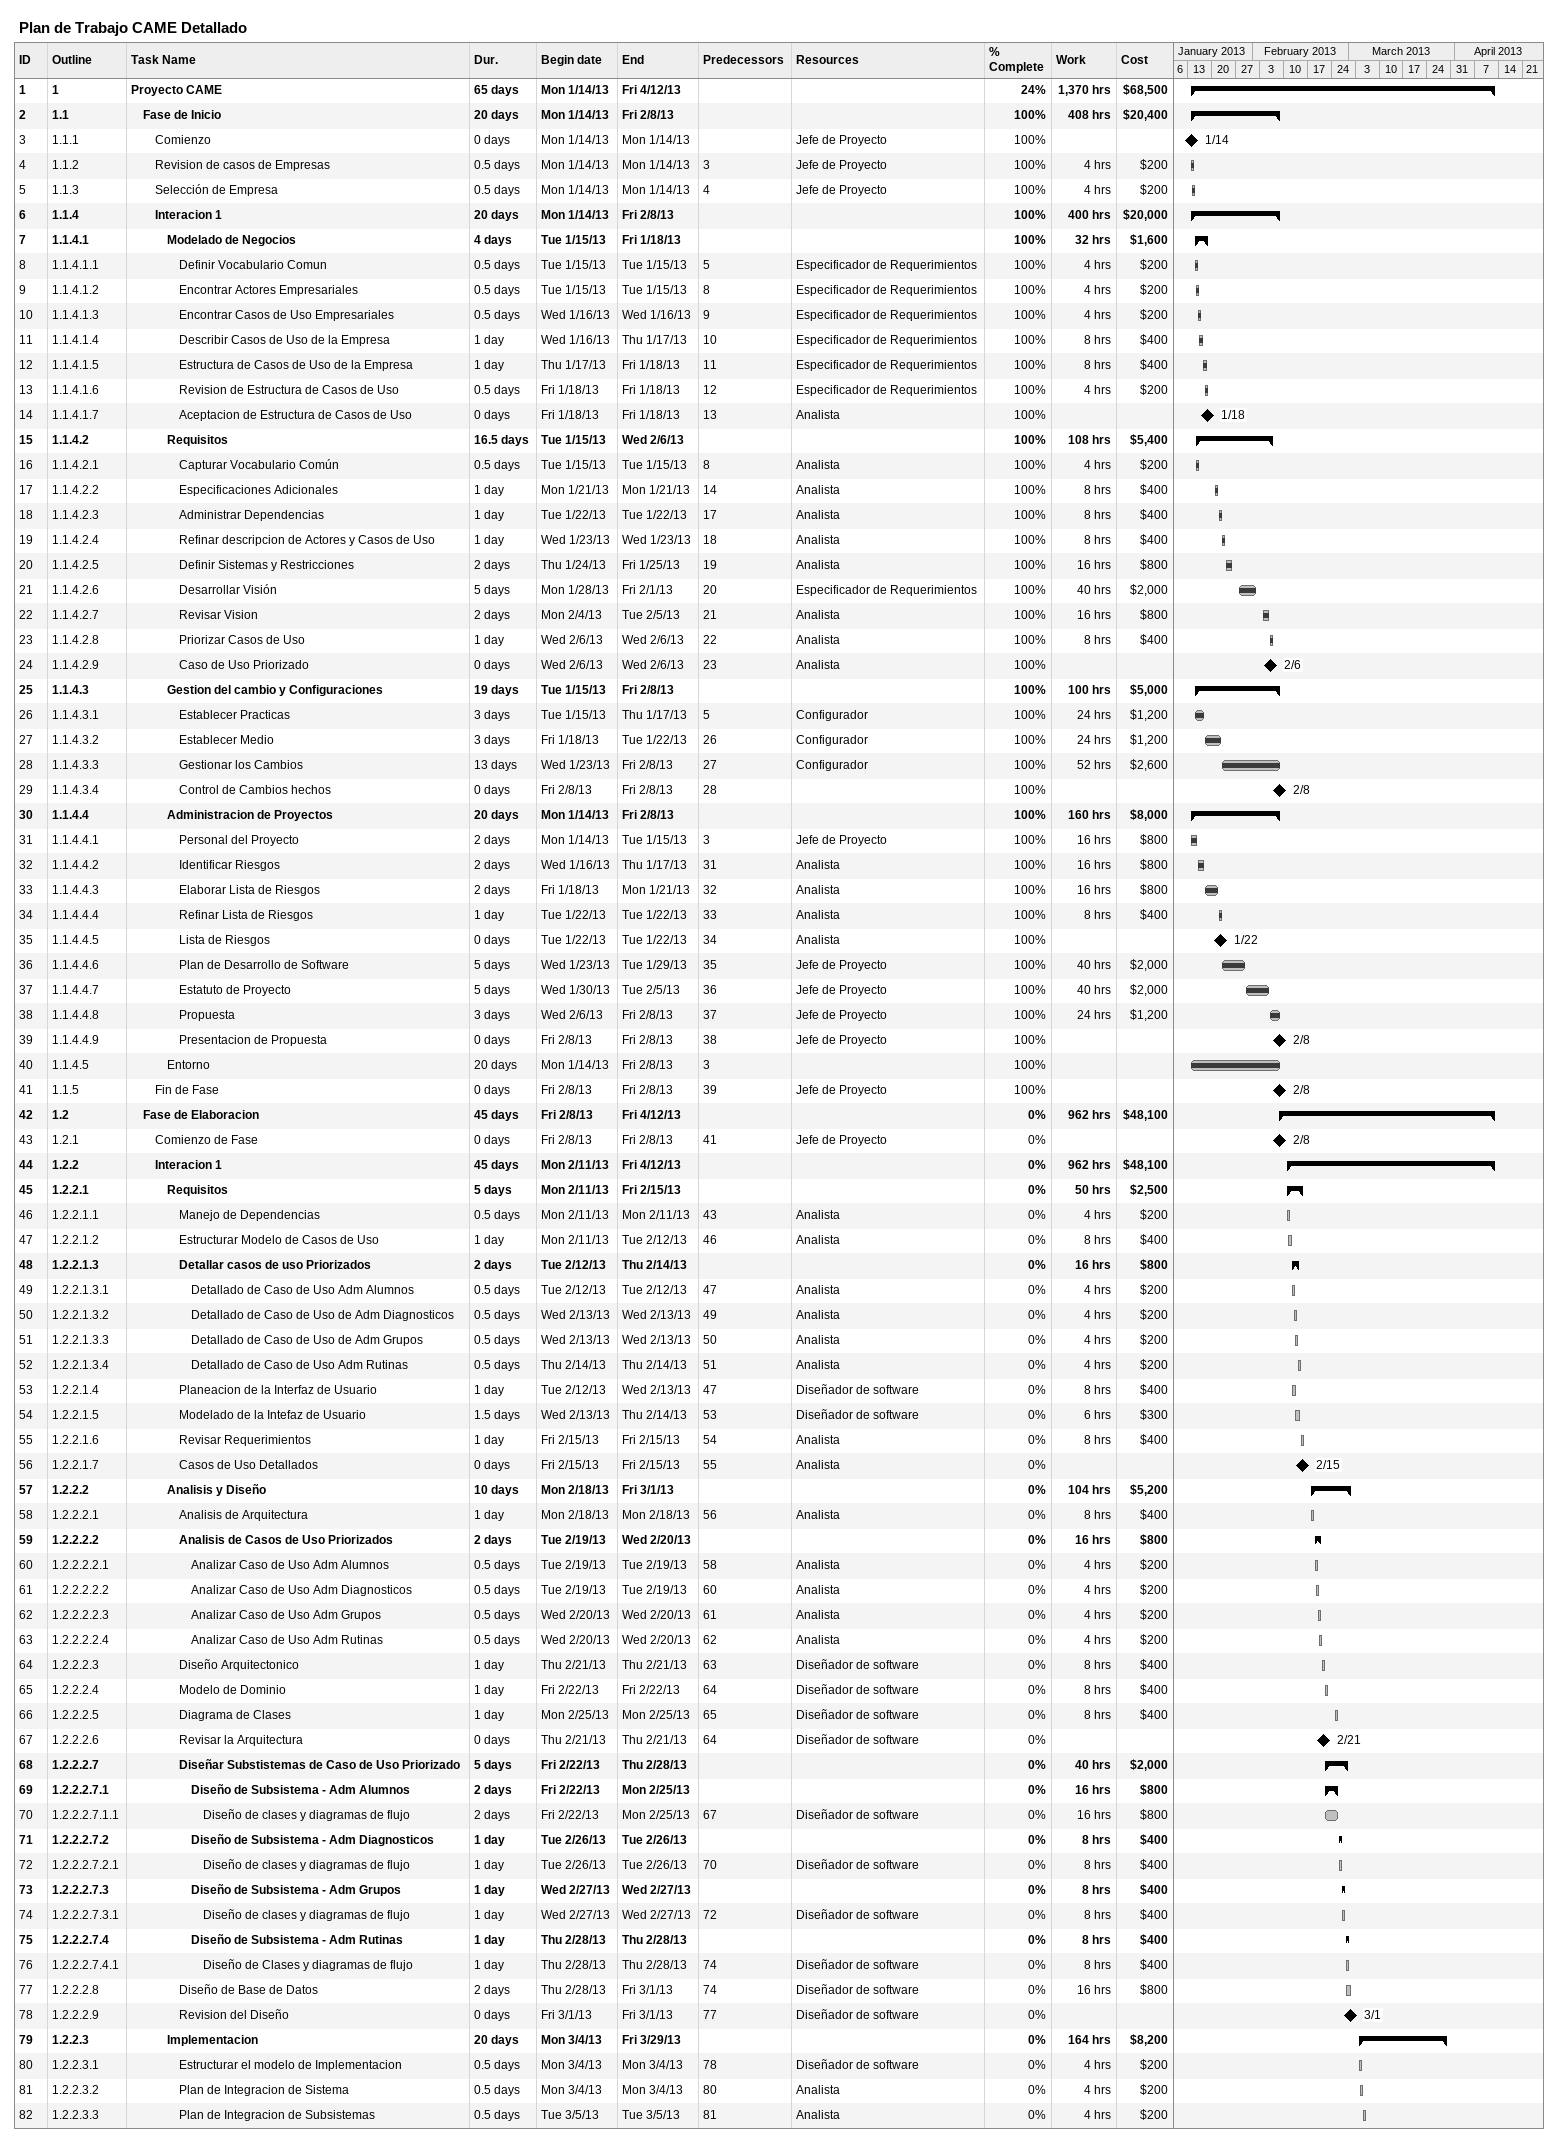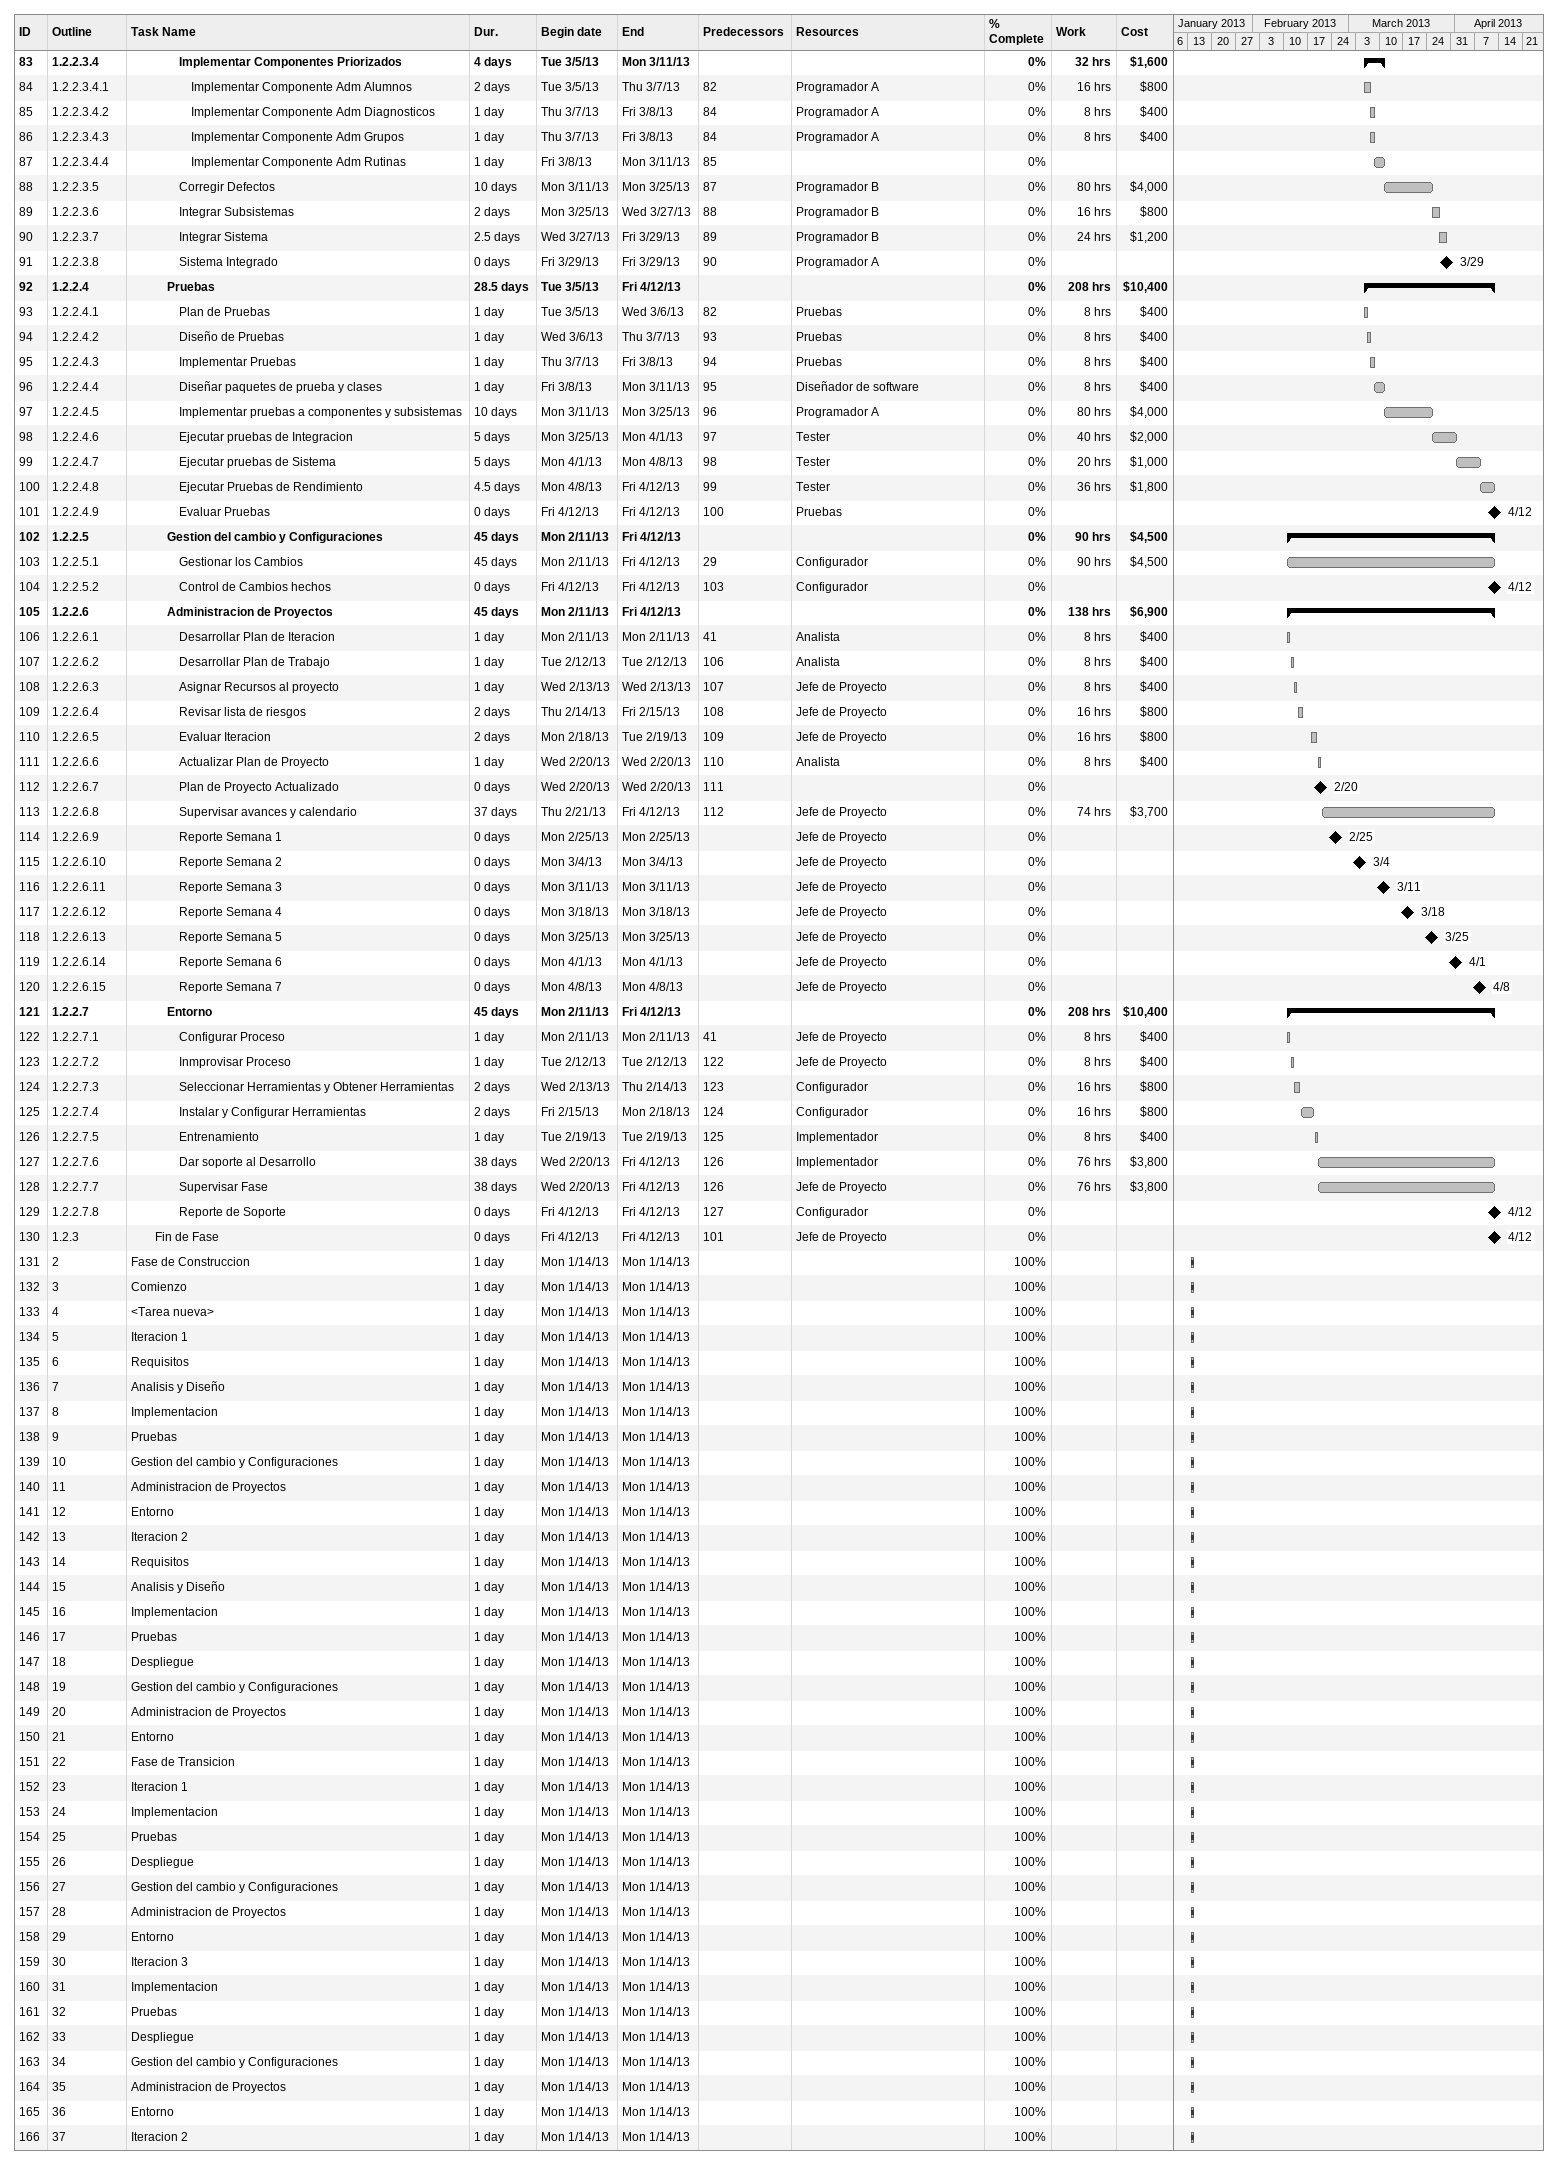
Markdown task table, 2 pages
Plan de Trabajo CAME Detallado

| ID | WBS | Task | Duration | Start | Finish | Predecessors | Resources | % complete | Work (h) | Cost ($) |
|---|---|---|---|---|---|---|---|---|---|---|
| 1 | 1 | **Proyecto CAME** | 65d | 2013-01-14 | 2013-04-12 |  |  | 24 | 1370 | 68500 |
| 2 | 1.1 | **Fase de Inicio** | 20d | 2013-01-14 | 2013-02-08 |  |  | 100 | 408 | 20400 |
| 3 | 1.1.1 | Comienzo | 0d | 2013-01-14 | 2013-01-14 |  | Jefe de Proyecto | 100 |  |  |
| 4 | 1.1.2 | Revision de casos de Empresas | 0.5d | 2013-01-14 | 2013-01-14 | 3 | Jefe de Proyecto | 100 | 4 | 200 |
| 5 | 1.1.3 | Selección de Empresa | 0.5d | 2013-01-14 | 2013-01-14 | 4 | Jefe de Proyecto | 100 | 4 | 200 |
| 6 | 1.1.4 | **Interacion 1** | 20d | 2013-01-14 | 2013-02-08 |  |  | 100 | 400 | 20000 |
| 7 | 1.1.4.1 | **Modelado de Negocios** | 4d | 2013-01-15 | 2013-01-18 |  |  | 100 | 32 | 1600 |
| 8 | 1.1.4.1.1 | Definir Vocabulario Comun | 0.5d | 2013-01-15 | 2013-01-15 | 5 | Especificador de Requerimientos | 100 | 4 | 200 |
| 9 | 1.1.4.1.2 | Encontrar Actores Empresariales | 0.5d | 2013-01-15 | 2013-01-15 | 8 | Especificador de Requerimientos | 100 | 4 | 200 |
| 10 | 1.1.4.1.3 | Encontrar Casos de Uso Empresariales | 0.5d | 2013-01-16 | 2013-01-16 | 9 | Especificador de Requerimientos | 100 | 4 | 200 |
| 11 | 1.1.4.1.4 | Describir Casos de Uso de la Empresa | 1d | 2013-01-16 | 2013-01-17 | 10 | Especificador de Requerimientos | 100 | 8 | 400 |
| 12 | 1.1.4.1.5 | Estructura de Casos de Uso de la Empresa | 1d | 2013-01-17 | 2013-01-18 | 11 | Especificador de Requerimientos | 100 | 8 | 400 |
| 13 | 1.1.4.1.6 | Revision de Estructura de Casos de Uso | 0.5d | 2013-01-18 | 2013-01-18 | 12 | Especificador de Requerimientos | 100 | 4 | 200 |
| 14 | 1.1.4.1.7 | Aceptacion de Estructura de Casos de Uso | 0d | 2013-01-18 | 2013-01-18 | 13 | Analista | 100 |  |  |
| 15 | 1.1.4.2 | **Requisitos** | 16.5d | 2013-01-15 | 2013-02-06 |  |  | 100 | 108 | 5400 |
| 16 | 1.1.4.2.1 | Capturar Vocabulario Común | 0.5d | 2013-01-15 | 2013-01-15 | 8 | Analista | 100 | 4 | 200 |
| 17 | 1.1.4.2.2 | Especificaciones Adicionales | 1d | 2013-01-21 | 2013-01-21 | 14 | Analista | 100 | 8 | 400 |
| 18 | 1.1.4.2.3 | Administrar Dependencias | 1d | 2013-01-22 | 2013-01-22 | 17 | Analista | 100 | 8 | 400 |
| 19 | 1.1.4.2.4 | Refinar descripcion de Actores y Casos de Uso | 1d | 2013-01-23 | 2013-01-23 | 18 | Analista | 100 | 8 | 400 |
| 20 | 1.1.4.2.5 | Definir Sistemas y Restricciones | 2d | 2013-01-24 | 2013-01-25 | 19 | Analista | 100 | 16 | 800 |
| 21 | 1.1.4.2.6 | Desarrollar Visión | 5d | 2013-01-28 | 2013-02-01 | 20 | Especificador de Requerimientos | 100 | 40 | 2000 |
| 22 | 1.1.4.2.7 | Revisar Vision | 2d | 2013-02-04 | 2013-02-05 | 21 | Analista | 100 | 16 | 800 |
| 23 | 1.1.4.2.8 | Priorizar Casos de Uso | 1d | 2013-02-06 | 2013-02-06 | 22 | Analista | 100 | 8 | 400 |
| 24 | 1.1.4.2.9 | Caso de Uso Priorizado | 0d | 2013-02-06 | 2013-02-06 | 23 | Analista | 100 |  |  |
| 25 | 1.1.4.3 | **Gestion del cambio y Configuraciones** | 19d | 2013-01-15 | 2013-02-08 |  |  | 100 | 100 | 5000 |
| 26 | 1.1.4.3.1 | Establecer Practicas | 3d | 2013-01-15 | 2013-01-17 | 5 | Configurador | 100 | 24 | 1200 |
| 27 | 1.1.4.3.2 | Establecer Medio | 3d | 2013-01-18 | 2013-01-22 | 26 | Configurador | 100 | 24 | 1200 |
| 28 | 1.1.4.3.3 | Gestionar los Cambios | 13d | 2013-01-23 | 2013-02-08 | 27 | Configurador | 100 | 52 | 2600 |
| 29 | 1.1.4.3.4 | Control de Cambios hechos | 0d | 2013-02-08 | 2013-02-08 | 28 |  | 100 |  |  |
| 30 | 1.1.4.4 | **Administracion de Proyectos** | 20d | 2013-01-14 | 2013-02-08 |  |  | 100 | 160 | 8000 |
| 31 | 1.1.4.4.1 | Personal del Proyecto | 2d | 2013-01-14 | 2013-01-15 | 3 | Jefe de Proyecto | 100 | 16 | 800 |
| 32 | 1.1.4.4.2 | Identificar Riesgos | 2d | 2013-01-16 | 2013-01-17 | 31 | Analista | 100 | 16 | 800 |
| 33 | 1.1.4.4.3 | Elaborar Lista de Riesgos | 2d | 2013-01-18 | 2013-01-21 | 32 | Analista | 100 | 16 | 800 |
| 34 | 1.1.4.4.4 | Refinar Lista de Riesgos | 1d | 2013-01-22 | 2013-01-22 | 33 | Analista | 100 | 8 | 400 |
| 35 | 1.1.4.4.5 | Lista de Riesgos | 0d | 2013-01-22 | 2013-01-22 | 34 | Analista | 100 |  |  |
| 36 | 1.1.4.4.6 | Plan de Desarrollo de Software | 5d | 2013-01-23 | 2013-01-29 | 35 | Jefe de Proyecto | 100 | 40 | 2000 |
| 37 | 1.1.4.4.7 | Estatuto de Proyecto | 5d | 2013-01-30 | 2013-02-05 | 36 | Jefe de Proyecto | 100 | 40 | 2000 |
| 38 | 1.1.4.4.8 | Propuesta | 3d | 2013-02-06 | 2013-02-08 | 37 | Jefe de Proyecto | 100 | 24 | 1200 |
| 39 | 1.1.4.4.9 | Presentacion de Propuesta | 0d | 2013-02-08 | 2013-02-08 | 38 | Jefe de Proyecto | 100 |  |  |
| 40 | 1.1.4.5 | Entorno | 20d | 2013-01-14 | 2013-02-08 | 3 |  | 100 |  |  |
| 41 | 1.1.5 | Fin de Fase | 0d | 2013-02-08 | 2013-02-08 | 39 | Jefe de Proyecto | 100 |  |  |
| 42 | 1.2 | **Fase de Elaboracion** | 45d | 2013-02-08 | 2013-04-12 |  |  | 0 | 962 | 48100 |
| 43 | 1.2.1 | Comienzo de Fase | 0d | 2013-02-08 | 2013-02-08 | 41 | Jefe de Proyecto | 0 |  |  |
| 44 | 1.2.2 | **Interacion 1** | 45d | 2013-02-11 | 2013-04-12 |  |  | 0 | 962 | 48100 |
| 45 | 1.2.2.1 | **Requisitos** | 5d | 2013-02-11 | 2013-02-15 |  |  | 0 | 50 | 2500 |
| 46 | 1.2.2.1.1 | Manejo de Dependencias | 0.5d | 2013-02-11 | 2013-02-11 | 43 | Analista | 0 | 4 | 200 |
| 47 | 1.2.2.1.2 | Estructurar Modelo de Casos de Uso | 1d | 2013-02-11 | 2013-02-12 | 46 | Analista | 0 | 8 | 400 |
| 48 | 1.2.2.1.3 | **Detallar casos de uso Priorizados** | 2d | 2013-02-12 | 2013-02-14 |  |  | 0 | 16 | 800 |
| 49 | 1.2.2.1.3.1 | Detallado de Caso de Uso Adm Alumnos | 0.5d | 2013-02-12 | 2013-02-12 | 47 | Analista | 0 | 4 | 200 |
| 50 | 1.2.2.1.3.2 | Detallado de Caso de Uso de Adm Diagnosticos | 0.5d | 2013-02-13 | 2013-02-13 | 49 | Analista | 0 | 4 | 200 |
| 51 | 1.2.2.1.3.3 | Detallado de Caso de Uso de Adm Grupos | 0.5d | 2013-02-13 | 2013-02-13 | 50 | Analista | 0 | 4 | 200 |
| 52 | 1.2.2.1.3.4 | Detallado de Caso de Uso Adm Rutinas | 0.5d | 2013-02-14 | 2013-02-14 | 51 | Analista | 0 | 4 | 200 |
| 53 | 1.2.2.1.4 | Planeacion de la Interfaz de Usuario | 1d | 2013-02-12 | 2013-02-13 | 47 | Diseñador de software | 0 | 8 | 400 |
| 54 | 1.2.2.1.5 | Modelado de la Intefaz de Usuario | 1.5d | 2013-02-13 | 2013-02-14 | 53 | Diseñador de software | 0 | 6 | 300 |
| 55 | 1.2.2.1.6 | Revisar Requerimientos | 1d | 2013-02-15 | 2013-02-15 | 54 | Analista | 0 | 8 | 400 |
| 56 | 1.2.2.1.7 | Casos de Uso Detallados | 0d | 2013-02-15 | 2013-02-15 | 55 | Analista | 0 |  |  |
| 57 | 1.2.2.2 | **Analisis y Diseño** | 10d | 2013-02-18 | 2013-03-01 |  |  | 0 | 104 | 5200 |
| 58 | 1.2.2.2.1 | Analisis de Arquitectura | 1d | 2013-02-18 | 2013-02-18 | 56 | Analista | 0 | 8 | 400 |
| 59 | 1.2.2.2.2 | **Analisis de Casos de Uso Priorizados** | 2d | 2013-02-19 | 2013-02-20 |  |  | 0 | 16 | 800 |
| 60 | 1.2.2.2.2.1 | Analizar Caso de Uso Adm Alumnos | 0.5d | 2013-02-19 | 2013-02-19 | 58 | Analista | 0 | 4 | 200 |
| 61 | 1.2.2.2.2.2 | Analizar Caso de Uso Adm Diagnosticos | 0.5d | 2013-02-19 | 2013-02-19 | 60 | Analista | 0 | 4 | 200 |
| 62 | 1.2.2.2.2.3 | Analizar Caso de Uso Adm Grupos | 0.5d | 2013-02-20 | 2013-02-20 | 61 | Analista | 0 | 4 | 200 |
| 63 | 1.2.2.2.2.4 | Analizar Caso de Uso Adm Rutinas | 0.5d | 2013-02-20 | 2013-02-20 | 62 | Analista | 0 | 4 | 200 |
| 64 | 1.2.2.2.3 | Diseño Arquitectonico | 1d | 2013-02-21 | 2013-02-21 | 63 | Diseñador de software | 0 | 8 | 400 |
| 65 | 1.2.2.2.4 | Modelo de Dominio | 1d | 2013-02-22 | 2013-02-22 | 64 | Diseñador de software | 0 | 8 | 400 |
| 66 | 1.2.2.2.5 | Diagrama de Clases | 1d | 2013-02-25 | 2013-02-25 | 65 | Diseñador de software | 0 | 8 | 400 |
| 67 | 1.2.2.2.6 | Revisar la Arquitectura | 0d | 2013-02-21 | 2013-02-21 | 64 | Diseñador de software | 0 |  |  |
| 68 | 1.2.2.2.7 | **Diseñar Substistemas de Caso de Uso Priorizado** | 5d | 2013-02-22 | 2013-02-28 |  |  | 0 | 40 | 2000 |
| 69 | 1.2.2.2.7.1 | **Diseño de Subsistema - Adm Alumnos** | 2d | 2013-02-22 | 2013-02-25 |  |  | 0 | 16 | 800 |
| 70 | 1.2.2.2.7.1.1 | Diseño de clases y diagramas de flujo | 2d | 2013-02-22 | 2013-02-25 | 67 | Diseñador de software | 0 | 16 | 800 |
| 71 | 1.2.2.2.7.2 | **Diseño de Subsistema - Adm Diagnosticos** | 1d | 2013-02-26 | 2013-02-26 |  |  | 0 | 8 | 400 |
| 72 | 1.2.2.2.7.2.1 | Diseño de clases y diagramas de flujo | 1d | 2013-02-26 | 2013-02-26 | 70 | Diseñador de software | 0 | 8 | 400 |
| 73 | 1.2.2.2.7.3 | **Diseño de Subsistema - Adm Grupos** | 1d | 2013-02-27 | 2013-02-27 |  |  | 0 | 8 | 400 |
| 74 | 1.2.2.2.7.3.1 | Diseño de clases y diagramas de flujo | 1d | 2013-02-27 | 2013-02-27 | 72 | Diseñador de software | 0 | 8 | 400 |
| 75 | 1.2.2.2.7.4 | **Diseño de Subsistema - Adm Rutinas** | 1d | 2013-02-28 | 2013-02-28 |  |  | 0 | 8 | 400 |
| 76 | 1.2.2.2.7.4.1 | Diseño de Clases y diagramas de flujo | 1d | 2013-02-28 | 2013-02-28 | 74 | Diseñador de software | 0 | 8 | 400 |
| 77 | 1.2.2.2.8 | Diseño de Base de Datos | 2d | 2013-02-28 | 2013-03-01 | 74 | Diseñador de software | 0 | 16 | 800 |
| 78 | 1.2.2.2.9 | Revision del Diseño | 0d | 2013-03-01 | 2013-03-01 | 77 | Diseñador de software | 0 |  |  |
| 79 | 1.2.2.3 | **Implementacion** | 20d | 2013-03-04 | 2013-03-29 |  |  | 0 | 164 | 8200 |
| 80 | 1.2.2.3.1 | Estructurar el modelo de Implementacion | 0.5d | 2013-03-04 | 2013-03-04 | 78 | Diseñador de software | 0 | 4 | 200 |
| 81 | 1.2.2.3.2 | Plan de Integracion de Sistema | 0.5d | 2013-03-04 | 2013-03-04 | 80 | Analista | 0 | 4 | 200 |
| 82 | 1.2.2.3.3 | Plan de Integracion de Subsistemas | 0.5d | 2013-03-05 | 2013-03-05 | 81 | Analista | 0 | 4 | 200 |
| 83 | 1.2.2.3.4 | **Implementar Componentes Priorizados** | 4d | 2013-03-05 | 2013-03-11 |  |  | 0 | 32 | 1600 |
| 84 | 1.2.2.3.4.1 | Implementar Componente Adm Alumnos | 2d | 2013-03-05 | 2013-03-07 | 82 | Programador A | 0 | 16 | 800 |
| 85 | 1.2.2.3.4.2 | Implementar Componente Adm Diagnosticos | 1d | 2013-03-07 | 2013-03-08 | 84 | Programador A | 0 | 8 | 400 |
| 86 | 1.2.2.3.4.3 | Implementar Componente Adm Grupos | 1d | 2013-03-07 | 2013-03-08 | 84 | Programador A | 0 | 8 | 400 |
| 87 | 1.2.2.3.4.4 | Implementar Componente Adm Rutinas | 1d | 2013-03-08 | 2013-03-11 | 85 |  | 0 |  |  |
| 88 | 1.2.2.3.5 | Corregir Defectos | 10d | 2013-03-11 | 2013-03-25 | 87 | Programador B | 0 | 80 | 4000 |
| 89 | 1.2.2.3.6 | Integrar Subsistemas | 2d | 2013-03-25 | 2013-03-27 | 88 | Programador B | 0 | 16 | 800 |
| 90 | 1.2.2.3.7 | Integrar Sistema | 2.5d | 2013-03-27 | 2013-03-29 | 89 | Programador B | 0 | 24 | 1200 |
| 91 | 1.2.2.3.8 | Sistema Integrado | 0d | 2013-03-29 | 2013-03-29 | 90 | Programador A | 0 |  |  |
| 92 | 1.2.2.4 | **Pruebas** | 28.5d | 2013-03-05 | 2013-04-12 |  |  | 0 | 208 | 10400 |
| 93 | 1.2.2.4.1 | Plan de Pruebas | 1d | 2013-03-05 | 2013-03-06 | 82 | Pruebas | 0 | 8 | 400 |
| 94 | 1.2.2.4.2 | Diseño de Pruebas | 1d | 2013-03-06 | 2013-03-07 | 93 | Pruebas | 0 | 8 | 400 |
| 95 | 1.2.2.4.3 | Implementar Pruebas | 1d | 2013-03-07 | 2013-03-08 | 94 | Pruebas | 0 | 8 | 400 |
| 96 | 1.2.2.4.4 | Diseñar paquetes de prueba y clases | 1d | 2013-03-08 | 2013-03-11 | 95 | Diseñador de software | 0 | 8 | 400 |
| 97 | 1.2.2.4.5 | Implementar pruebas a componentes y subsistemas | 10d | 2013-03-11 | 2013-03-25 | 96 | Programador A | 0 | 80 | 4000 |
| 98 | 1.2.2.4.6 | Ejecutar pruebas de Integracion | 5d | 2013-03-25 | 2013-04-01 | 97 | Tester | 0 | 40 | 2000 |
| 99 | 1.2.2.4.7 | Ejecutar pruebas de Sistema | 5d | 2013-04-01 | 2013-04-08 | 98 | Tester | 0 | 20 | 1000 |
| 100 | 1.2.2.4.8 | Ejecutar Pruebas de Rendimiento | 4.5d | 2013-04-08 | 2013-04-12 | 99 | Tester | 0 | 36 | 1800 |
| 101 | 1.2.2.4.9 | Evaluar Pruebas | 0d | 2013-04-12 | 2013-04-12 | 100 | Pruebas | 0 |  |  |
| 102 | 1.2.2.5 | **Gestion del cambio y Configuraciones** | 45d | 2013-02-11 | 2013-04-12 |  |  | 0 | 90 | 4500 |
| 103 | 1.2.2.5.1 | Gestionar los Cambios | 45d | 2013-02-11 | 2013-04-12 | 29 | Configurador | 0 | 90 | 4500 |
| 104 | 1.2.2.5.2 | Control de Cambios hechos | 0d | 2013-04-12 | 2013-04-12 | 103 | Configurador | 0 |  |  |
| 105 | 1.2.2.6 | **Administracion de Proyectos** | 45d | 2013-02-11 | 2013-04-12 |  |  | 0 | 138 | 6900 |
| 106 | 1.2.2.6.1 | Desarrollar Plan de Iteracion | 1d | 2013-02-11 | 2013-02-11 | 41 | Analista | 0 | 8 | 400 |
| 107 | 1.2.2.6.2 | Desarrollar Plan de Trabajo | 1d | 2013-02-12 | 2013-02-12 | 106 | Analista | 0 | 8 | 400 |
| 108 | 1.2.2.6.3 | Asignar Recursos al proyecto | 1d | 2013-02-13 | 2013-02-13 | 107 | Jefe de Proyecto | 0 | 8 | 400 |
| 109 | 1.2.2.6.4 | Revisar lista de riesgos | 2d | 2013-02-14 | 2013-02-15 | 108 | Jefe de Proyecto | 0 | 16 | 800 |
| 110 | 1.2.2.6.5 | Evaluar Iteracion | 2d | 2013-02-18 | 2013-02-19 | 109 | Jefe de Proyecto | 0 | 16 | 800 |
| 111 | 1.2.2.6.6 | Actualizar Plan de Proyecto | 1d | 2013-02-20 | 2013-02-20 | 110 | Analista | 0 | 8 | 400 |
| 112 | 1.2.2.6.7 | Plan de Proyecto Actualizado | 0d | 2013-02-20 | 2013-02-20 | 111 |  | 0 |  |  |
| 113 | 1.2.2.6.8 | Supervisar avances y calendario | 37d | 2013-02-21 | 2013-04-12 | 112 | Jefe de Proyecto | 0 | 74 | 3700 |
| 114 | 1.2.2.6.9 | Reporte Semana 1 | 0d | 2013-02-25 | 2013-02-25 |  | Jefe de Proyecto | 0 |  |  |
| 115 | 1.2.2.6.10 | Reporte Semana 2 | 0d | 2013-03-04 | 2013-03-04 |  | Jefe de Proyecto | 0 |  |  |
| 116 | 1.2.2.6.11 | Reporte Semana 3 | 0d | 2013-03-11 | 2013-03-11 |  | Jefe de Proyecto | 0 |  |  |
| 117 | 1.2.2.6.12 | Reporte Semana 4 | 0d | 2013-03-18 | 2013-03-18 |  | Jefe de Proyecto | 0 |  |  |
| 118 | 1.2.2.6.13 | Reporte Semana 5 | 0d | 2013-03-25 | 2013-03-25 |  | Jefe de Proyecto | 0 |  |  |
| 119 | 1.2.2.6.14 | Reporte Semana 6 | 0d | 2013-04-01 | 2013-04-01 |  | Jefe de Proyecto | 0 |  |  |
| 120 | 1.2.2.6.15 | Reporte Semana 7 | 0d | 2013-04-08 | 2013-04-08 |  | Jefe de Proyecto | 0 |  |  |
| 121 | 1.2.2.7 | **Entorno** | 45d | 2013-02-11 | 2013-04-12 |  |  | 0 | 208 | 10400 |
| 122 | 1.2.2.7.1 | Configurar Proceso | 1d | 2013-02-11 | 2013-02-11 | 41 | Jefe de Proyecto | 0 | 8 | 400 |
| 123 | 1.2.2.7.2 | Inmprovisar Proceso | 1d | 2013-02-12 | 2013-02-12 | 122 | Jefe de Proyecto | 0 | 8 | 400 |
| 124 | 1.2.2.7.3 | Seleccionar Herramientas y Obtener Herramientas | 2d | 2013-02-13 | 2013-02-14 | 123 | Configurador | 0 | 16 | 800 |
| 125 | 1.2.2.7.4 | Instalar y Configurar Herramientas | 2d | 2013-02-15 | 2013-02-18 | 124 | Configurador | 0 | 16 | 800 |
| 126 | 1.2.2.7.5 | Entrenamiento | 1d | 2013-02-19 | 2013-02-19 | 125 | Implementador | 0 | 8 | 400 |
| 127 | 1.2.2.7.6 | Dar soporte al Desarrollo | 38d | 2013-02-20 | 2013-04-12 | 126 | Implementador | 0 | 76 | 3800 |
| 128 | 1.2.2.7.7 | Supervisar Fase | 38d | 2013-02-20 | 2013-04-12 | 126 | Jefe de Proyecto | 0 | 76 | 3800 |
| 129 | 1.2.2.7.8 | Reporte de Soporte | 0d | 2013-04-12 | 2013-04-12 | 127 | Configurador | 0 |  |  |
| 130 | 1.2.3 | Fin de Fase | 0d | 2013-04-12 | 2013-04-12 | 101 | Jefe de Proyecto | 0 |  |  |
| 131 | 2 | Fase de Construccion | 1d | 2013-01-14 | 2013-01-14 |  |  | 100 |  |  |
| 132 | 3 | Comienzo | 1d | 2013-01-14 | 2013-01-14 |  |  | 100 |  |  |
| 133 | 4 | <Tarea nueva> | 1d | 2013-01-14 | 2013-01-14 |  |  | 100 |  |  |
| 134 | 5 | Iteracion 1 | 1d | 2013-01-14 | 2013-01-14 |  |  | 100 |  |  |
| 135 | 6 | Requisitos | 1d | 2013-01-14 | 2013-01-14 |  |  | 100 |  |  |
| 136 | 7 | Analisis y Diseño | 1d | 2013-01-14 | 2013-01-14 |  |  | 100 |  |  |
| 137 | 8 | Implementacion | 1d | 2013-01-14 | 2013-01-14 |  |  | 100 |  |  |
| 138 | 9 | Pruebas | 1d | 2013-01-14 | 2013-01-14 |  |  | 100 |  |  |
| 139 | 10 | Gestion del cambio y Configuraciones | 1d | 2013-01-14 | 2013-01-14 |  |  | 100 |  |  |
| 140 | 11 | Administracion de Proyectos | 1d | 2013-01-14 | 2013-01-14 |  |  | 100 |  |  |
| 141 | 12 | Entorno | 1d | 2013-01-14 | 2013-01-14 |  |  | 100 |  |  |
| 142 | 13 | Iteracion 2 | 1d | 2013-01-14 | 2013-01-14 |  |  | 100 |  |  |
| 143 | 14 | Requisitos | 1d | 2013-01-14 | 2013-01-14 |  |  | 100 |  |  |
| 144 | 15 | Analisis y Diseño | 1d | 2013-01-14 | 2013-01-14 |  |  | 100 |  |  |
| 145 | 16 | Implementacion | 1d | 2013-01-14 | 2013-01-14 |  |  | 100 |  |  |
| 146 | 17 | Pruebas | 1d | 2013-01-14 | 2013-01-14 |  |  | 100 |  |  |
| 147 | 18 | Despliegue | 1d | 2013-01-14 | 2013-01-14 |  |  | 100 |  |  |
| 148 | 19 | Gestion del cambio y Configuraciones | 1d | 2013-01-14 | 2013-01-14 |  |  | 100 |  |  |
| 149 | 20 | Administracion de Proyectos | 1d | 2013-01-14 | 2013-01-14 |  |  | 100 |  |  |
| 150 | 21 | Entorno | 1d | 2013-01-14 | 2013-01-14 |  |  | 100 |  |  |
| 151 | 22 | Fase de Transicion | 1d | 2013-01-14 | 2013-01-14 |  |  | 100 |  |  |
| 152 | 23 | Iteracion 1 | 1d | 2013-01-14 | 2013-01-14 |  |  | 100 |  |  |
| 153 | 24 | Implementacion | 1d | 2013-01-14 | 2013-01-14 |  |  | 100 |  |  |
| 154 | 25 | Pruebas | 1d | 2013-01-14 | 2013-01-14 |  |  | 100 |  |  |
| 155 | 26 | Despliegue | 1d | 2013-01-14 | 2013-01-14 |  |  | 100 |  |  |
| 156 | 27 | Gestion del cambio y Configuraciones | 1d | 2013-01-14 | 2013-01-14 |  |  | 100 |  |  |
| 157 | 28 | Administracion de Proyectos | 1d | 2013-01-14 | 2013-01-14 |  |  | 100 |  |  |
| 158 | 29 | Entorno | 1d | 2013-01-14 | 2013-01-14 |  |  | 100 |  |  |
| 159 | 30 | Iteracion 3 | 1d | 2013-01-14 | 2013-01-14 |  |  | 100 |  |  |
| 160 | 31 | Implementacion | 1d | 2013-01-14 | 2013-01-14 |  |  | 100 |  |  |
| 161 | 32 | Pruebas | 1d | 2013-01-14 | 2013-01-14 |  |  | 100 |  |  |
| 162 | 33 | Despliegue | 1d | 2013-01-14 | 2013-01-14 |  |  | 100 |  |  |
| 163 | 34 | Gestion del cambio y Configuraciones | 1d | 2013-01-14 | 2013-01-14 |  |  | 100 |  |  |
| 164 | 35 | Administracion de Proyectos | 1d | 2013-01-14 | 2013-01-14 |  |  | 100 |  |  |
| 165 | 36 | Entorno | 1d | 2013-01-14 | 2013-01-14 |  |  | 100 |  |  |
| 166 | 37 | Iteracion 2 | 1d | 2013-01-14 | 2013-01-14 |  |  | 100 |  |  |
